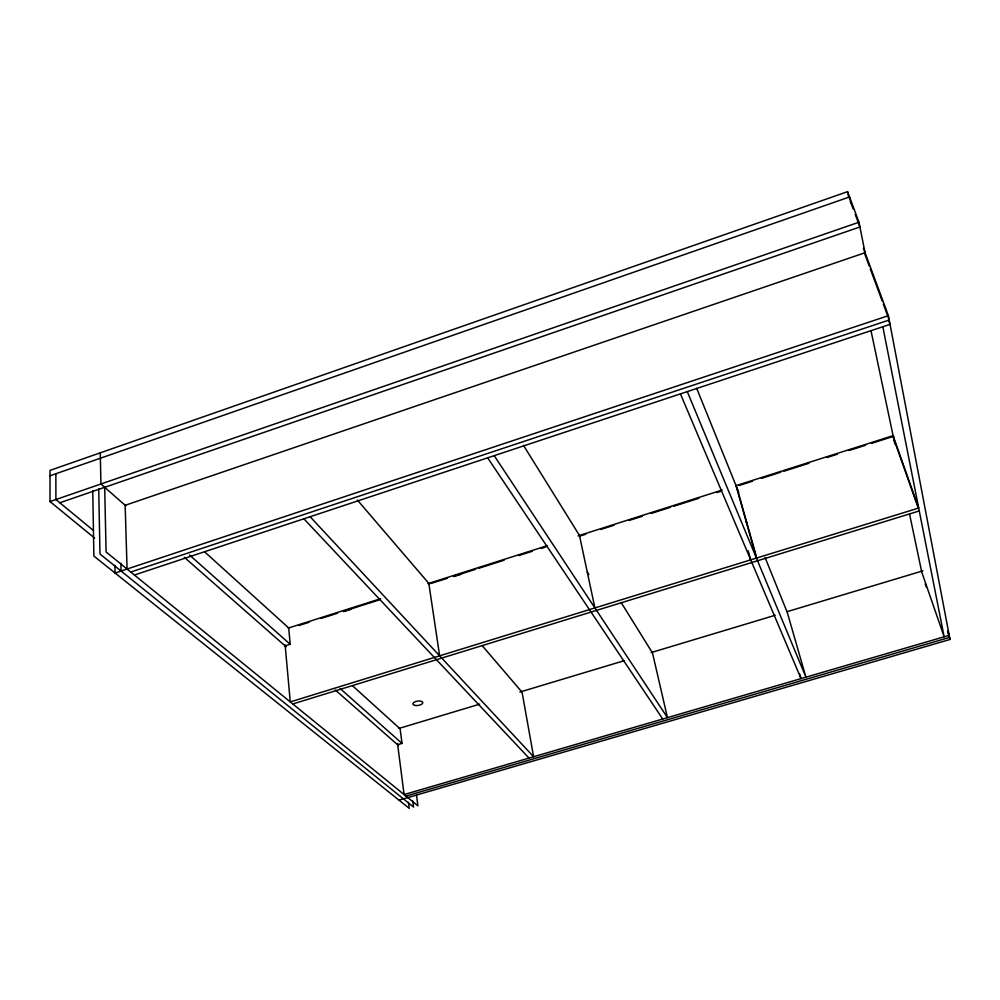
<?xml version="1.0" encoding="UTF-8"?>
<svg xmlns="http://www.w3.org/2000/svg" width="1000" height="1000" viewBox="0 0 1000 1000"><rect width="100%" height="100%" fill="white"/><g stroke="black" fill="none" stroke-linecap="round" stroke-linejoin="round"><path stroke-width="1.5" d="M94.625 538.112L50 501.575L50.025 470.387L847.562 191.663L858.962 222.225L865.075 252.725L125.162 505.312M50.012 475.788L849.538 196.95L850.738 202.862M50 501.575L858.962 222.225M59.825 502.762L859.912 226.975L855.263 214.5M863.425 248.287L888.4 315.675L115.087 573.038L114.9 565.35M130.75 572.038L889.225 320.025L883.275 303.95M134.4 575.013L890.05 324.35L888.438 319.975M288.2 628.112L380.662 598.7M427.9 583.663L547.45 545.625M578.013 535.913L722.163 490.037M735.537 485.788L893.075 435.662L918.688 508.038L290.275 701.912L285.125 644.938M298.75 625.55L309.163 622.238M321.062 618.45L337.425 613.237M343.375 611.35L379.075 599.987M431.15 583.438L447.512 578.225M453.462 576.337L475.775 569.237M478.75 568.288L504.038 560.25M518.913 555.513L532.312 551.25M541.237 548.413L545.7 547M581.4 535.638L585.862 534.225M600.737 529.487L614.125 525.225M629 520.5L642.387 516.237M651.325 513.4L670.662 507.25M673.637 506.3L698.925 498.263M716.775 492.575L721.237 491.163M739.087 485.487L752.475 481.225M761.4 478.387L780.75 472.238M783.725 471.287L809.013 463.237M826.862 457.562L837.275 454.25M849.175 450.462L865.537 445.262M871.488 443.375L893.812 436.275M343.638 611.613L351.075 609.25M453.688 576.613L461.125 574.25M285.212 645.85L290.2 644.275L288.688 627.962M292.8 703.962L919.262 510.938M399 728.425L479.6 704.175M519.9 692.062L624.375 660.625M651.237 652.55L775.113 615.288M787.062 611.688L922.875 570.837M397.675 744.712L402.025 743.413L400.112 728.838L352.675 685.888M405.95 796.087L949.6 637.4L947.575 631.575M399 800.15L950 639.475L888.4 315.675M93.45 530.513L55.9 499.538L55.862 473.75M125.75 505.825L100.913 483.988L100.275 452.825M184.288 557.263L286.125 646.787M335.3 690L398.512 745.55M189.5 555.013L289.925 644.038M340.138 688.55L402.025 743.413M204.587 551.812L289.05 628.275M303.863 518.787L529.025 758.075M310.113 516.725L533.6 756.737L522.062 692.175L482.425 645.925M357.4 500.062L429.575 584.263M487.65 457.825L662.738 719.013M494.2 455.662L667.463 717.625L652.487 652.95L621.263 602.712M587.25 572L588.875 574.538M523.488 445.375L580.188 536.6M680.425 393.888L801.038 678.612L799.775 674.2M687.288 391.613L805.925 677.188L787.275 612.425L765.062 557.475M745.85 520.487L746.975 523.25M746.325 522.163L747.45 524.913M696.688 388.312L738.763 492.413M850.512 201.75L853.15 208.825M864.338 252.787L869.212 265.95M870.288 268.863L882.2 301.025M893.725 438.713L918.238 508.05M947.675 630.9L949.212 635.325L404.1 794.575L397.512 743.438M948.475 635.112L950 639.475M925.263 583.962L926.25 586.825M737.163 488.462L756.287 556.263M736.025 485.625L756.45 558.088M748.213 550.837L750.725 559.85M579.462 535.438L594.913 607.925M871.112 331.15L894.825 443.95M909.55 514.062L921.725 571.987L944.15 636.8L882.837 326.75M847.562 191.663L848.775 197.587M428.812 583.375L439.637 655.825M416.488 795.15L417.912 805.825L106.088 551.962L104.663 486.525M412.775 800.975L413.575 807.075L99.975 554.012L98.713 488.575M408.438 802.237L409.237 808.337L93.875 556.062L92.762 490.625M125.138 504.5L127.075 569.05M120.862 563.362L121.075 571.05M415.15 705.462A5 2.2 -8.4 0 0 422.8 702.8A5 2.2 -8.4 0 0 415.6 701.562A5 2.2 -8.4 0 0 415.15 705.462"/></g></svg>
